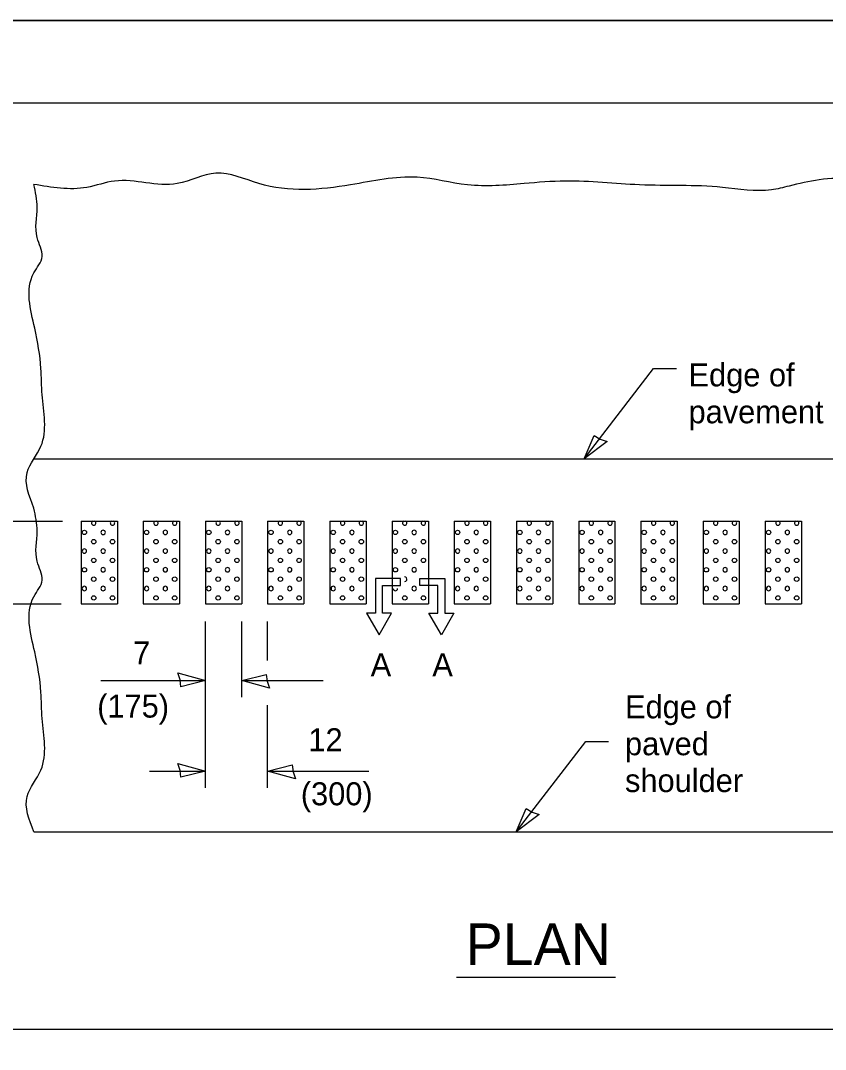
# Model space of a CAD drawing. Extents: x 481972 to 482652, y 100993 to 101433.
# Drawn here: x 482088.5 to 482186.5, y 101308 to 101433.2 of the extents above; entities that cross this region are included whole.
import ezdxf

# ---------------------------------------------------------------- set-up
doc = ezdxf.new("R2010")
doc.units = 0
for name, color, linetype in [('Design_PR_Roadway Dimensions', 7, 'Continuous'), ('Design_PR_Roadway Notes', 7, 'Continuous'), ('Level 48', 7, 'Continuous'), ('Sheets_50 Reference Boundary', 7, 'Continuous'), ('Sheets_General Details', 7, 'Continuous'), ('Sheets_Printer Plotting Border', 7, 'Continuous'), ('Stage_Construction Traffic Control', 7, 'Continuous'), ('Topo_EOP', 7, 'Continuous')]:
    doc.layers.add(name, color=color, linetype=linetype)

msp = doc.modelspace()

# ---------------------------------------------------------------- linework, layer by layer
at = {"layer": 'Design_PR_Roadway Dimensions'}
for p, q in [((482056.48, 101372.28), (482093.61, 101372.28)), ((482134.76, 101365.29), (482131.72, 101365.29)), ((482131.72, 101365.29), (482131.72, 101361.07)), ((482132.57, 101361.07), (482132.57, 101364.45)), ((482132.57, 101364.45), (482134.76, 101364.45)), ((482134.76, 101364.45), (482134.76, 101365.29)), ((482137.12, 101364.45), (482137.12, 101365.29)), ((482137.12, 101365.29), (482140.16, 101365.29)), ((482139.31, 101364.45), (482137.12, 101364.45)), ((482139.31, 101361.07), (482139.31, 101364.45)), ((482140.16, 101365.29), (482140.16, 101361.07)), ((482056.48, 101362.19), (482093.45, 101362.19)), ((482131.72, 101361.07), (482130.63, 101361.07)), ((482130.63, 101361.07), (482132.15, 101358.44)), ((482132.15, 101358.44), (482133.66, 101361.07)), ((482133.66, 101361.07), (482132.57, 101361.07)), ((482139.73, 101358.44), (482138.22, 101361.07)), ((482138.22, 101361.07), (482139.31, 101361.07)), ((482141.25, 101361.07), (482139.73, 101358.44)), ((482140.16, 101361.07), (482141.25, 101361.07)), ((482111.02, 101339.84), (482111.02, 101360.05)), ((482115.44, 101350.85), (482115.44, 101360.05)), ((482118.59, 101355.31), (482118.59, 101360.05)), ((482098.28, 101352.87), (482111.02, 101352.87)), ((482115.44, 101352.87), (482125.33, 101352.87)), ((482118.59, 101339.84), (482118.59, 101349.87)), ((482104.23, 101341.86), (482111.02, 101341.86)), ((482118.59, 101341.86), (482130.92, 101341.86))]:
    msp.add_line(p, q, dxfattribs=at)
for points in [[(482107.65, 101353.81), (482111.02, 101352.87), (482108.03, 101352.12), (482107.93, 101352.95)], [(482118.81, 101351.94), (482115.44, 101352.87), (482118.43, 101353.62), (482118.54, 101352.79)], [(482107.65, 101342.8), (482111.02, 101341.86), (482108.03, 101341.12), (482107.93, 101341.94)], [(482121.97, 101340.93), (482118.59, 101341.86), (482121.58, 101342.61), (482121.69, 101341.79)]]:
    msp.add_lwpolyline(points, close=True, dxfattribs=at)
at = {"layer": 'Design_PR_Roadway Notes'}
for p, q in [((482157.09, 101379.85), (482165.55, 101390.84)), ((482165.55, 101390.84), (482168.34, 101390.84)), ((482148.84, 101334.47), (482157.3, 101345.46)), ((482157.3, 101345.46), (482160.09, 101345.46))]:
    msp.add_line(p, q, dxfattribs=at)
for points in [[(482159.89, 101381.96), (482157.09, 101379.85), (482158.32, 101382.68), (482159.04, 101382.26)], [(482151.64, 101336.57), (482148.84, 101334.47), (482150.07, 101337.3), (482150.79, 101336.88)]]:
    msp.add_lwpolyline(points, close=True, dxfattribs=at)
at = {"layer": 'Level 48'}
msp.add_lwpolyline([(481972.17, 101433.16), (482652.17, 101433.16), (482652.17, 100993.16), (481972.17, 100993.16)], close=True, dxfattribs=at)
at = {"layer": 'Sheets_50 Reference Boundary'}
msp.add_lwpolyline([(482012.17, 101423.16), (482642.17, 101423.16), (482642.17, 101023.16), (482012.17, 101023.16)], close=True, dxfattribs=at)
at = {"layer": 'Sheets_General Details'}
for p, q in [((482652.17, 101433.16), (481972.17, 101433.16)), ((482141.58, 101316.78), (482160.94, 101316.78))]:
    msp.add_line(p, q, dxfattribs=at)
msp.add_lwpolyline([(482012.17, 101423.16), (482642.17, 101423.16), (482642.17, 101003.16), (482012.17, 101003.16)], close=True, dxfattribs=at)
at = {"layer": 'Sheets_Printer Plotting Border'}
msp.add_lwpolyline([(481972.17, 100993.16), (482652.17, 100993.16), (482652.17, 101433.16), (481972.17, 101433.16)], close=True, dxfattribs=at)
at = {"layer": 'Stage_Construction Traffic Control'}
for centre in [(482096.29, 101370.9), (482103.86, 101370.9), (482111.43, 101370.9), (482119, 101370.9), (482126.57, 101370.9), (482134.14, 101370.9), (482141.71, 101370.9), (482149.28, 101370.9), (482156.85, 101370.9), (482164.41, 101370.9), (482171.98, 101370.9), (482179.55, 101370.9), (482097.43, 101369.77), (482099.71, 101369.77), (482105, 101369.77), (482107.28, 101369.77), (482112.57, 101369.77), (482114.85, 101369.77), (482120.14, 101369.77), (482122.42, 101369.77), (482127.71, 101369.77), (482129.99, 101369.77), (482135.28, 101369.77), (482137.55, 101369.77), (482142.85, 101369.77), (482145.12, 101369.77), (482150.42, 101369.77), (482152.69, 101369.77), (482157.98, 101369.77), (482160.26, 101369.77), (482165.55, 101369.77), (482167.83, 101369.77), (482173.12, 101369.77), (482175.4, 101369.77), (482180.69, 101369.77), (482182.97, 101369.77), (482097.43, 101367.49), (482099.71, 101367.49), (482105, 101367.49), (482107.28, 101367.49), (482112.57, 101367.49), (482114.85, 101367.49), (482120.14, 101367.49), (482122.42, 101367.49), (482127.71, 101367.49), (482129.99, 101367.49), (482135.28, 101367.49), (482137.55, 101367.49), (482142.85, 101367.49), (482145.12, 101367.49), (482150.42, 101367.49), (482152.69, 101367.49), (482157.98, 101367.49), (482160.26, 101367.49), (482165.55, 101367.49), (482167.83, 101367.49), (482173.12, 101367.49), (482175.4, 101367.49), (482180.69, 101367.49), (482182.97, 101367.49), (482096.29, 101366.35), (482097.43, 101365.21), (482099.71, 101365.21), (482103.86, 101366.35), (482105, 101365.21), (482107.28, 101365.21), (482111.43, 101366.35), (482112.57, 101365.21), (482114.85, 101365.21), (482119, 101366.35), (482120.14, 101365.21), (482122.42, 101365.21), (482126.57, 101366.35), (482127.71, 101365.21), (482129.99, 101365.21), (482134.14, 101366.35), (482141.71, 101366.35), (482142.85, 101365.21), (482145.12, 101365.21), (482149.28, 101366.35), (482150.42, 101365.21), (482152.69, 101365.21), (482156.85, 101366.35), (482157.98, 101365.21), (482160.26, 101365.21), (482164.41, 101366.35), (482165.55, 101365.21), (482167.83, 101365.21), (482171.98, 101366.35), (482173.12, 101365.21), (482175.4, 101365.21), (482179.55, 101366.35), (482180.69, 101365.21), (482182.97, 101365.21), (482097.43, 101362.93), (482099.71, 101362.93), (482105, 101362.93), (482107.28, 101362.93), (482112.57, 101362.93), (482114.85, 101362.93), (482120.14, 101362.93), (482122.42, 101362.93), (482127.71, 101362.93), (482129.99, 101362.93), (482135.28, 101362.93), (482137.55, 101362.93), (482142.85, 101362.93), (482145.12, 101362.93), (482150.42, 101362.93), (482152.69, 101362.93), (482157.98, 101362.93), (482160.26, 101362.93), (482165.55, 101362.93), (482167.83, 101362.93), (482173.12, 101362.93), (482175.4, 101362.93), (482180.69, 101362.93), (482182.97, 101362.93)]:
    msp.add_circle(centre, 0.269, dxfattribs=at)
for centre, start, end in [((482097.43, 101372.04), 116.1189, 63.8811), ((482099.71, 101372.04), 116.1189, 63.8811), ((482105, 101372.04), 116.1189, 63.8811), ((482107.28, 101372.04), 116.1189, 63.8811), ((482112.57, 101372.04), 116.1189, 63.8811), ((482114.85, 101372.04), 116.1189, 63.8811), ((482120.14, 101372.04), 116.1189, 63.8811), ((482122.42, 101372.04), 116.1189, 63.8811), ((482127.71, 101372.04), 116.1189, 63.8811), ((482129.99, 101372.04), 116.1189, 63.8811), ((482135.28, 101372.04), 116.1189, 63.8811), ((482137.55, 101372.04), 116.1189, 63.8811), ((482142.85, 101372.04), 116.1189, 63.8811), ((482145.12, 101372.04), 116.1189, 63.8811), ((482150.42, 101372.04), 116.1189, 63.8811), ((482152.69, 101372.04), 116.1189, 63.8811), ((482157.98, 101372.04), 116.1189, 63.8811), ((482160.26, 101372.04), 116.1189, 63.8811), ((482165.55, 101372.04), 116.1189, 63.8811), ((482167.83, 101372.04), 116.1189, 63.8811), ((482173.12, 101372.04), 116.1189, 63.8811), ((482175.4, 101372.04), 116.1189, 63.8811), ((482180.69, 101372.04), 116.1189, 63.8811), ((482182.97, 101372.04), 116.1189, 63.8811), ((482098.57, 101370.9), 90, 270), ((482098.57, 101370.9), 270, 90), ((482106.14, 101370.9), 90, 270), ((482106.14, 101370.9), 270, 90), ((482113.71, 101370.9), 90, 270), ((482113.71, 101370.9), 270, 90), ((482121.28, 101370.9), 90, 270), ((482121.28, 101370.9), 270, 90), ((482128.85, 101370.9), 90, 270), ((482128.85, 101370.9), 270, 90), ((482136.42, 101370.9), 90, 270), ((482136.42, 101370.9), 270, 90), ((482143.98, 101370.9), 90, 270), ((482143.98, 101370.9), 270, 90), ((482151.55, 101370.9), 90, 270), ((482151.55, 101370.9), 270, 90), ((482159.12, 101370.9), 90, 270), ((482159.12, 101370.9), 270, 90), ((482166.69, 101370.9), 90, 270), ((482166.69, 101370.9), 270, 90), ((482174.26, 101370.9), 90, 270), ((482174.26, 101370.9), 270, 90), ((482181.83, 101370.9), 90, 270), ((482181.83, 101370.9), 270, 90), ((482096.29, 101368.63), 0, 180), ((482096.29, 101368.63), 180, 360), ((482098.57, 101368.63), 90, 180), ((482098.57, 101368.63), 180, 270), ((482098.57, 101368.63), 0, 89.9419), ((482098.57, 101368.63), 269.9419, 360), ((482103.86, 101368.63), 0, 180), ((482103.86, 101368.63), 180, 360), ((482106.14, 101368.63), 90, 180), ((482106.14, 101368.63), 180, 270), ((482106.14, 101368.63), 0, 89.9419), ((482106.14, 101368.63), 269.9419, 360), ((482111.43, 101368.63), 0, 180), ((482111.43, 101368.63), 180, 360), ((482113.71, 101368.63), 90, 180), ((482113.71, 101368.63), 180, 270), ((482113.71, 101368.63), 0, 89.9419), ((482113.71, 101368.63), 269.9419, 360), ((482119, 101368.63), 0, 180), ((482119, 101368.63), 180, 360), ((482121.28, 101368.63), 90, 180), ((482121.28, 101368.63), 180, 270), ((482121.28, 101368.63), 0, 89.9419), ((482121.28, 101368.63), 269.9419, 360), ((482126.57, 101368.63), 0, 180), ((482126.57, 101368.63), 180, 360), ((482128.85, 101368.63), 90, 180), ((482128.85, 101368.63), 180, 270), ((482128.85, 101368.63), 0, 89.9419), ((482128.85, 101368.63), 269.9419, 360), ((482134.14, 101368.63), 0, 180), ((482134.14, 101368.63), 180, 360), ((482136.42, 101368.63), 90, 180), ((482136.42, 101368.63), 180, 270), ((482136.42, 101368.63), 0, 89.9419), ((482136.42, 101368.63), 269.9419, 360), ((482141.71, 101368.63), 0, 180), ((482141.71, 101368.63), 180, 360), ((482143.98, 101368.63), 90, 180), ((482143.98, 101368.63), 180, 270), ((482143.98, 101368.63), 0, 89.9419), ((482143.98, 101368.63), 269.9419, 360), ((482149.28, 101368.63), 0, 180), ((482149.28, 101368.63), 180, 360), ((482151.55, 101368.63), 90, 180), ((482151.55, 101368.63), 180, 270), ((482151.55, 101368.63), 0, 89.9419), ((482151.55, 101368.63), 269.9419, 360), ((482156.85, 101368.63), 0, 180), ((482156.85, 101368.63), 180, 360), ((482159.12, 101368.63), 90, 180), ((482159.12, 101368.63), 180, 270), ((482159.12, 101368.63), 0, 89.9419), ((482159.12, 101368.63), 269.9419, 360), ((482164.41, 101368.63), 0, 180), ((482164.41, 101368.63), 180, 360), ((482166.69, 101368.63), 90, 180), ((482166.69, 101368.63), 180, 270), ((482166.69, 101368.63), 0, 89.9419), ((482166.69, 101368.63), 269.9419, 360), ((482171.98, 101368.63), 0, 180), ((482171.98, 101368.63), 180, 360), ((482174.26, 101368.63), 90, 180), ((482174.26, 101368.63), 180, 270), ((482174.26, 101368.63), 0, 89.9419), ((482174.26, 101368.63), 269.9419, 360), ((482179.55, 101368.63), 0, 180), ((482179.55, 101368.63), 180, 360), ((482181.83, 101368.63), 90, 180), ((482181.83, 101368.63), 180, 270), ((482181.83, 101368.63), 0, 89.9419), ((482181.83, 101368.63), 269.9419, 360), ((482098.57, 101366.35), 90, 270), ((482098.57, 101366.35), 270, 90), ((482106.14, 101366.35), 90, 270), ((482106.14, 101366.35), 270, 90), ((482113.71, 101366.35), 90, 270), ((482113.71, 101366.35), 270, 90), ((482121.28, 101366.35), 90, 270), ((482121.28, 101366.35), 270, 90), ((482128.85, 101366.35), 90, 270), ((482128.85, 101366.35), 270, 90), ((482135.28, 101365.21), 270.3051, 93.8381), ((482136.42, 101366.35), 90, 270), ((482136.42, 101366.35), 270, 90), ((482143.98, 101366.35), 90, 270), ((482143.98, 101366.35), 270, 90), ((482151.55, 101366.35), 90, 270), ((482151.55, 101366.35), 270, 90), ((482159.12, 101366.35), 90, 270), ((482159.12, 101366.35), 270, 90), ((482166.69, 101366.35), 90, 270), ((482166.69, 101366.35), 270, 90), ((482174.26, 101366.35), 90, 270), ((482174.26, 101366.35), 270, 90), ((482181.83, 101366.35), 90, 270), ((482181.83, 101366.35), 270, 90), ((482096.29, 101364.07), 0, 180), ((482098.57, 101364.07), 90, 180), ((482098.57, 101364.07), 0, 89.9419), ((482103.86, 101364.07), 0, 180), ((482106.14, 101364.07), 90, 180), ((482106.14, 101364.07), 0, 89.9419), ((482111.43, 101364.07), 0, 180), ((482113.71, 101364.07), 90, 180), ((482113.71, 101364.07), 0, 89.9419), ((482119, 101364.07), 0, 180), ((482121.28, 101364.07), 90, 180), ((482121.28, 101364.07), 0, 89.9419), ((482126.57, 101364.07), 0, 180), ((482128.85, 101364.07), 90, 180), ((482128.85, 101364.07), 0, 89.9419), ((482136.42, 101364.07), 90, 180), ((482136.42, 101364.07), 0, 89.9419), ((482141.71, 101364.07), 0, 180), ((482143.98, 101364.07), 90, 180), ((482143.98, 101364.07), 0, 89.9419), ((482149.28, 101364.07), 0, 180), ((482151.55, 101364.07), 90, 180), ((482151.55, 101364.07), 0, 89.9419), ((482156.85, 101364.07), 0, 180), ((482159.12, 101364.07), 90, 180), ((482159.12, 101364.07), 0, 89.9419), ((482164.41, 101364.07), 0, 180), ((482166.69, 101364.07), 90, 180), ((482166.69, 101364.07), 0, 89.9419), ((482171.98, 101364.07), 0, 180), ((482174.26, 101364.07), 90, 180), ((482174.26, 101364.07), 0, 89.9419), ((482179.55, 101364.07), 0, 180), ((482181.83, 101364.07), 90, 180), ((482181.83, 101364.07), 0, 89.9419), ((482096.29, 101364.07), 180, 360), ((482098.57, 101364.07), 180, 270), ((482098.57, 101364.07), 269.9419, 360), ((482103.86, 101364.07), 180, 360), ((482106.14, 101364.07), 180, 270), ((482106.14, 101364.07), 269.9419, 360), ((482111.43, 101364.07), 180, 360), ((482113.71, 101364.07), 180, 270), ((482113.71, 101364.07), 269.9419, 360), ((482119, 101364.07), 180, 360), ((482121.28, 101364.07), 180, 270), ((482121.28, 101364.07), 269.9419, 360), ((482126.57, 101364.07), 180, 360), ((482128.85, 101364.07), 180, 270), ((482128.85, 101364.07), 269.9419, 360), ((482134.14, 101364.07), 180, 360), ((482136.42, 101364.07), 180, 270), ((482136.42, 101364.07), 269.9419, 360), ((482141.71, 101364.07), 180, 360), ((482143.98, 101364.07), 180, 270), ((482143.98, 101364.07), 269.9419, 360), ((482149.28, 101364.07), 180, 360), ((482151.55, 101364.07), 180, 270), ((482151.55, 101364.07), 269.9419, 360), ((482156.85, 101364.07), 180, 360), ((482159.12, 101364.07), 180, 270), ((482159.12, 101364.07), 269.9419, 360), ((482164.41, 101364.07), 180, 360), ((482166.69, 101364.07), 180, 270), ((482166.69, 101364.07), 269.9419, 360), ((482171.98, 101364.07), 180, 360), ((482174.26, 101364.07), 180, 270), ((482174.26, 101364.07), 269.9419, 360), ((482179.55, 101364.07), 180, 360), ((482181.83, 101364.07), 180, 270), ((482181.83, 101364.07), 269.9419, 360)]:
    msp.add_arc(centre, 0.269, start, end, dxfattribs=at)
at = {"layer": 'Topo_EOP'}
for p, q in [((482090.12, 101379.85), (482226.15, 101379.85)), ((482095.89, 101372.28), (482095.89, 101362.19)), ((482095.89, 101372.28), (482100.3, 101372.28)), ((482100.3, 101372.28), (482100.3, 101362.19)), ((482103.46, 101372.28), (482103.46, 101362.19)), ((482103.46, 101372.28), (482107.87, 101372.28)), ((482107.87, 101372.28), (482107.87, 101362.19)), ((482111.02, 101372.28), (482111.02, 101362.19)), ((482111.02, 101372.28), (482115.44, 101372.28)), ((482115.44, 101372.28), (482115.44, 101362.19)), ((482118.59, 101372.28), (482118.59, 101362.19)), ((482118.59, 101372.28), (482123.01, 101372.28)), ((482123.01, 101372.28), (482123.01, 101362.19)), ((482126.16, 101372.28), (482126.16, 101362.19)), ((482126.16, 101372.28), (482130.58, 101372.28)), ((482130.58, 101372.28), (482130.58, 101362.19)), ((482133.73, 101372.28), (482133.73, 101362.19)), ((482133.73, 101372.28), (482138.15, 101372.28)), ((482138.15, 101372.28), (482138.15, 101362.19)), ((482141.3, 101372.28), (482141.3, 101362.19)), ((482141.3, 101372.28), (482145.72, 101372.28)), ((482145.72, 101372.28), (482145.72, 101362.19)), ((482148.87, 101372.28), (482148.87, 101362.19)), ((482148.87, 101372.28), (482153.28, 101372.28)), ((482153.28, 101372.28), (482153.28, 101362.19)), ((482156.44, 101372.28), (482156.44, 101362.19)), ((482156.44, 101372.28), (482160.85, 101372.28)), ((482160.85, 101372.28), (482160.85, 101362.19)), ((482164.01, 101372.28), (482164.01, 101362.19)), ((482164.01, 101372.28), (482168.42, 101372.28)), ((482168.42, 101372.28), (482168.42, 101362.19)), ((482171.58, 101372.28), (482171.58, 101362.19)), ((482171.58, 101372.28), (482175.99, 101372.28)), ((482175.99, 101372.28), (482175.99, 101362.19)), ((482179.14, 101372.28), (482179.14, 101362.19)), ((482179.14, 101372.28), (482183.56, 101372.28)), ((482183.56, 101372.28), (482183.56, 101362.19)), ((482095.89, 101362.19), (482100.3, 101362.19)), ((482103.46, 101362.19), (482107.87, 101362.19)), ((482111.02, 101362.19), (482115.44, 101362.19)), ((482118.59, 101362.19), (482123.01, 101362.19)), ((482126.16, 101362.19), (482130.58, 101362.19)), ((482133.73, 101362.19), (482138.15, 101362.19)), ((482141.3, 101362.19), (482145.72, 101362.19)), ((482148.87, 101362.19), (482153.28, 101362.19)), ((482156.44, 101362.19), (482160.85, 101362.19)), ((482164.01, 101362.19), (482168.42, 101362.19)), ((482171.58, 101362.19), (482175.99, 101362.19)), ((482179.14, 101362.19), (482183.56, 101362.19)), ((482090.13, 101334.47), (482226.17, 101334.47)), ((482046.29, 101310.46), (482315.79, 101310.46))]:
    msp.add_line(p, q, dxfattribs=at)
for points in [[(482226.17, 101413.24), (482224.51, 101413.85), (482221.65, 101413.94), (482219.97, 101413.63), (482218.11, 101413.94), (482214.53, 101414.4), (482212.21, 101413.85), (482204.82, 101413.63), (482201.76, 101413.18), (482198.7, 101413.18), (482193.97, 101413.64), (482185.71, 101413.79), (482182.04, 101413.03), (482179.9, 101412.57), (482173.93, 101412.87), (482163.85, 101413.18), (482154.83, 101413.64), (482149.79, 101413.33), (482142.91, 101413.18), (482136.79, 101414.1), (482128.69, 101413.18), (482117.53, 101413.33), (482112.28, 101414.61), (482107.6, 101413.33), (482099.96, 101413.64), (482096.59, 101412.87), (482090.14, 101413.24)], [(482090.14, 101373.85), (482089.32, 101378.17), (482091, 101381.37), (482091.15, 101387.65), (482091, 101390.85), (482090.24, 101395.75), (482090.14, 101402.46), (482091.15, 101404.46), (482090.54, 101406.76), (482090.54, 101410.43), (482090.14, 101413.24)], [(482090.14, 101334.47), (482089.32, 101338.78), (482091, 101341.99), (482091.15, 101348.26), (482091, 101351.47), (482090.24, 101356.36), (482090.14, 101363.08), (482091.15, 101365.08), (482090.54, 101367.38), (482090.54, 101371.04), (482090.14, 101373.85)]]:
    msp.add_spline(points, degree=3, dxfattribs=at)

# ---------------------------------------------------------------- texts
at = {"layer": 'Design_PR_Roadway Dimensions'}
for s, p in [('7', (482102.22, 101354.83)), ('(175)', (482097.85, 101348.37)), ('12', (482123.55, 101344.27)), ('(300)', (482122.63, 101337.7))]:
    msp.add_text(s, height=2.8, dxfattribs=at).set_placement(p)
at = {"layer": 'Design_PR_Roadway Notes'}
for s, p in [('Edge of', (482169.81, 101388.66)), ('pavement', (482169.81, 101384.17)), ('A', (482131.13, 101353.4)), ('A', (482138.63, 101353.4)), ('Edge of', (482162.08, 101348.28)), ('paved', (482162.08, 101343.79)), ('shoulder', (482162.08, 101339.31))]:
    msp.add_text(s, height=2.8, dxfattribs=at).set_placement(p)
at = {"layer": 'Sheets_General Details'}
msp.add_text('PLAN', height=5.059, dxfattribs=at).set_placement((482142.69, 101318.27))

doc.saveas('drawing.dxf')
